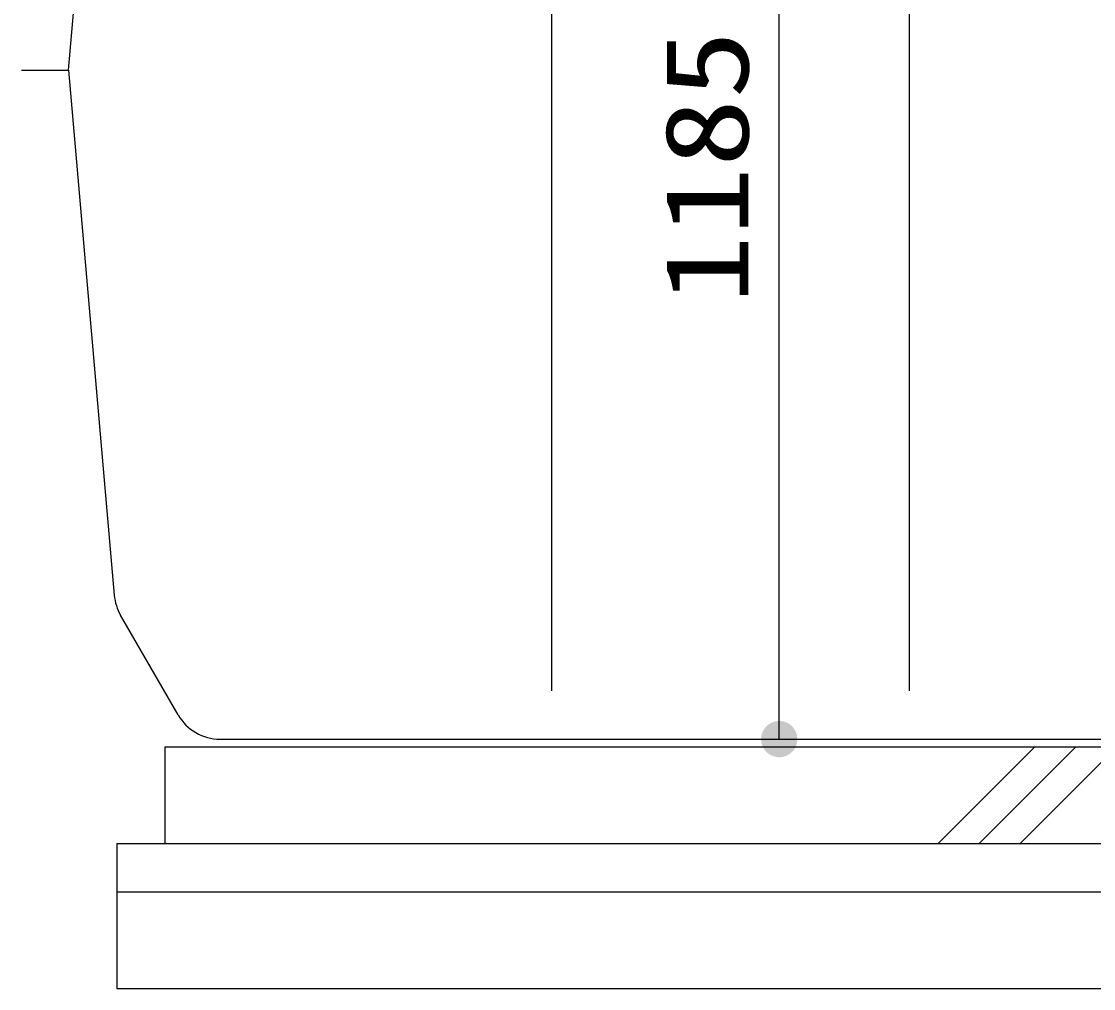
# Model space of a CAD drawing. Units: millimetres, scale not verified. Extents: x -8093 to 8093, y -5792 to 5792.
# Drawn here: x -6126 to -5017, y -3157 to -2156 of the extents above; entities that cross this region are included whole.
import ezdxf
from ezdxf.enums import TextEntityAlignment as Align

# ---------------------------------------------------------------- set-up
doc = ezdxf.new("R2010")
doc.units = ezdxf.units.MM
doc.header["$LTSCALE"] = 30
for name, color, linetype, lineweight in [('0-1_00クル-フ-0躯体', 3, 'Continuous', 25), ('0-2_00クル-フ-1機器', 2, 'Continuous', 25), ('0-3_00クル-フ-6寸法', 132, 'Continuous', 25)]:
    doc.layers.add(name, color=color, linetype=linetype, lineweight=lineweight)
doc.styles.add('ＭＳ ゴシック', font='')
doc.styles.get('ＭＳ ゴシック').set_extended_font_data('MS Gothic')

msp = doc.modelspace()

# ---------------------------------------------------------------- linework, layer by layer
at = {"layer": '0-1_00クル-フ-0躯体'}
for p, q in [((-5577.91, -1504.51), (-5577.91, -2848.51)), ((-5207.91, -1504.51), (-5207.91, -2848.51)), ((-6077.91, -2206.51), (-6029.65, -1654.9)), ((-6126.45, -2206.51), (-6077.91, -2206.51)), ((-6077.91, -2206.51), (-6030.38, -2749.76)), ((-5964.35, -2873.52), (-6023.88, -2770.41)), ((-5921.05, -2898.52), (-4434.78, -2898.52))]:
    msp.add_line(p, q, dxfattribs=at)
for centre, start, end in [((-5980.57, -2745.41), 185, 210), ((-5921.05, -2848.52), 210, 270)]:
    msp.add_arc(centre, 50, start, end, dxfattribs=at)
at = {"layer": '0-2_00クル-フ-1機器'}
for p, q in [((-5977.91, -2906.51), (-4377.91, -2906.51)), ((-5977.91, -2906.51), (-5977.91, -3006.51)), ((-5177.91, -3006.51), (-5077.91, -2906.51)), ((-5135.49, -3006.51), (-5035.49, -2906.51)), ((-5093.06, -3006.51), (-4993.06, -2906.51)), ((-6027.91, -3006.51), (-6027.91, -3156.51)), ((-6027.91, -3056.51), (-4327.91, -3056.51)), ((-6027.91, -3156.51), (-4327.91, -3156.51))]:
    msp.add_line(p, q, dxfattribs=at)
msp.add_lwpolyline([(-6027.91, -3006.51), (-4327.91, -3006.51), (-4327.91, -3156.51)], dxfattribs=at)
at = {"layer": '0-3_00クル-フ-6寸法', "color": 4}
for p, q in [((-5342.35, -2898.52), (-5342.35, -1713.51)), ((-5462.35, -2898.52), (-5342.35, -2898.52))]:
    msp.add_line(p, q, dxfattribs=at)
at = {"layer": '0-3_00クル-フ-6寸法'}
for points in [[(-5342.35, -2898.52), (-5355.19, -2884.85), (-5353.37, -2883.35)], [(-5342.35, -2898.52), (-5353.37, -2883.35), (-5351.38, -2882.08)], [(-5342.35, -2898.52), (-5351.38, -2882.08), (-5349.25, -2881.08)], [(-5342.35, -2898.52), (-5349.25, -2881.08), (-5347.01, -2880.35)], [(-5342.35, -2898.52), (-5347.01, -2880.35), (-5344.7, -2879.91)], [(-5342.35, -2898.52), (-5344.7, -2879.91), (-5342.35, -2879.77)], [(-5342.35, -2898.52), (-5342.35, -2879.77), (-5340, -2879.91)], [(-5342.35, -2898.52), (-5340, -2879.91), (-5337.69, -2880.35)], [(-5342.35, -2898.52), (-5337.69, -2880.35), (-5335.45, -2881.08)], [(-5342.35, -2898.52), (-5335.45, -2881.08), (-5333.32, -2882.08)], [(-5342.35, -2898.52), (-5333.32, -2882.08), (-5331.33, -2883.35)], [(-5342.35, -2898.52), (-5331.33, -2883.35), (-5329.52, -2884.85)], [(-5342.35, -2898.52), (-5361.06, -2897.34), (-5360.77, -2895)], [(-5342.35, -2898.52), (-5360.77, -2895), (-5360.18, -2892.72)], [(-5342.35, -2898.52), (-5360.18, -2892.72), (-5359.32, -2890.53)], [(-5342.35, -2898.52), (-5359.32, -2890.53), (-5358.18, -2888.47)], [(-5342.35, -2898.52), (-5358.18, -2888.47), (-5356.8, -2886.56)], [(-5342.35, -2898.52), (-5356.8, -2886.56), (-5355.19, -2884.85)], [(-5342.35, -2898.52), (-5329.52, -2884.85), (-5327.9, -2886.56)], [(-5342.35, -2898.52), (-5327.9, -2886.56), (-5326.52, -2888.47)], [(-5342.35, -2898.52), (-5326.52, -2888.47), (-5325.39, -2890.53)], [(-5342.35, -2898.52), (-5325.39, -2890.53), (-5324.52, -2892.72)], [(-5342.35, -2898.52), (-5324.52, -2892.72), (-5323.93, -2895)], [(-5342.35, -2898.52), (-5323.93, -2895), (-5323.64, -2897.34)], [(-5342.35, -2898.52), (-5361.06, -2899.69), (-5361.06, -2897.34)], [(-5342.35, -2898.52), (-5360.77, -2902.03), (-5361.06, -2899.69)], [(-5342.35, -2898.52), (-5360.18, -2904.31), (-5360.77, -2902.03)], [(-5342.35, -2898.52), (-5359.32, -2906.5), (-5360.18, -2904.31)], [(-5342.35, -2898.52), (-5358.18, -2908.56), (-5359.32, -2906.5)], [(-5342.35, -2898.52), (-5356.8, -2910.47), (-5358.18, -2908.56)], [(-5342.35, -2898.52), (-5355.19, -2912.18), (-5356.8, -2910.47)], [(-5342.35, -2898.52), (-5353.37, -2913.68), (-5355.19, -2912.18)], [(-5342.35, -2898.52), (-5351.38, -2914.95), (-5353.37, -2913.68)], [(-5342.35, -2898.52), (-5349.25, -2915.95), (-5351.38, -2914.95)], [(-5342.35, -2898.52), (-5347.01, -2916.68), (-5349.25, -2915.95)], [(-5342.35, -2898.52), (-5344.7, -2917.12), (-5347.01, -2916.68)], [(-5342.35, -2898.52), (-5342.35, -2917.27), (-5344.7, -2917.12)], [(-5342.35, -2898.52), (-5323.64, -2897.34), (-5323.64, -2899.69)], [(-5342.35, -2898.52), (-5340, -2917.12), (-5342.35, -2917.27)], [(-5342.35, -2898.52), (-5337.69, -2916.68), (-5340, -2917.12)], [(-5342.35, -2898.52), (-5335.45, -2915.95), (-5337.69, -2916.68)], [(-5342.35, -2898.52), (-5333.32, -2914.95), (-5335.45, -2915.95)], [(-5342.35, -2898.52), (-5331.33, -2913.68), (-5333.32, -2914.95)], [(-5342.35, -2898.52), (-5329.52, -2912.18), (-5331.33, -2913.68)], [(-5342.35, -2898.52), (-5327.9, -2910.47), (-5329.52, -2912.18)], [(-5342.35, -2898.52), (-5326.52, -2908.56), (-5327.9, -2910.47)], [(-5342.35, -2898.52), (-5325.39, -2906.5), (-5326.52, -2908.56)], [(-5342.35, -2898.52), (-5324.52, -2904.31), (-5325.39, -2906.5)], [(-5342.35, -2898.52), (-5323.93, -2902.03), (-5324.52, -2904.31)], [(-5342.35, -2898.52), (-5323.64, -2899.69), (-5323.93, -2902.03)]]:
    msp.add_solid(points, dxfattribs=at)

# ---------------------------------------------------------------- texts
at = {"layer": '0-3_00クル-フ-6寸法', "color": 3, "style": 'ＭＳ ゴシック', "width": 1.2}
msp.add_text('1185', height=86.66, rotation=90, dxfattribs=at).set_placement((-5348.2, -2448.3), align=Align.BOTTOM_LEFT)

doc.saveas('drawing.dxf')
